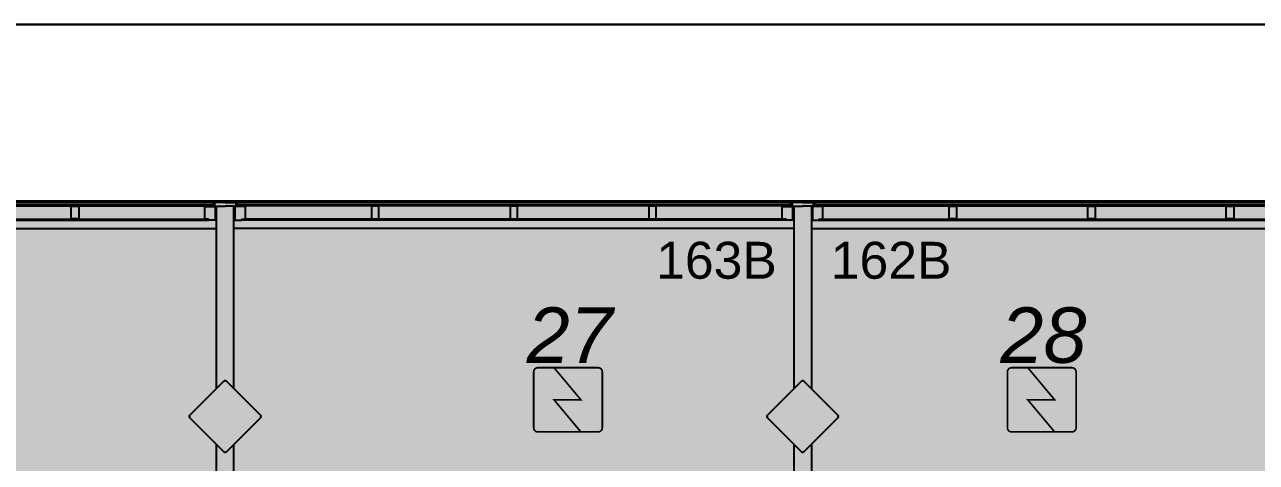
# Model space of a CAD drawing. Header units: metres. Extents: x -331 to 2982, y 362 to 2539.
# Drawn here: x 819.45 to 832.78, y 1634.92 to 1639.66 of the extents above; entities that cross this region are included whole.
import ezdxf

# ---------------------------------------------------------------- set-up
doc = ezdxf.new("R2010")
doc.units = ezdxf.units.M
doc.layers.get('0').update_dxf_attribs({"color": 251})
doc.layers.add('_salas', color=251, linetype='Continuous', plot=False)
for name, color, linetype in [('ALV', 251, 'Continuous'), ('CX', 251, 'Continuous'), ('DET. FUMAÇA', 1, 'Continuous'), ('Detector_antigo', 84, 'Continuous'), ('Est', 251, 'Continuous'), ('Texto_Salas', 251, 'Continuous'), ('vid', 251, 'Continuous')]:
    doc.layers.add(name, color=color, linetype=linetype)
doc.layers.add('Botoeira_antiga', color=74, linetype='Continuous', lineweight=30)
doc.styles.add('X3G_ENTITY_1416BAE9', font='arial.ttf', dxfattribs={"height": 0.6})
doc.styles.add('X3G_ENTITY_14227ACF', font='arial.ttf', dxfattribs={"height": 0.4})
doc.styles.add('X3G_ENTITY_14227B14', font='arial.ttf', dxfattribs={"height": 0.4})

# ---------------------------------------------------------------- blocks, each defined once
blk = doc.blocks.new('Detector de fumaça')
at = {"layer": 'DET. FUMAÇA', "linetype": 'Continuous', "lineweight": 15, "const_width": 0.0187}
blk.add_lwpolyline([(774.599, 539.816), (775.249, 539.816, -0.414214), (775.296, 539.769), (775.296, 539.167, -0.414214), (775.249, 539.12), (774.599, 539.12, -0.414214), (774.553, 539.167), (774.553, 539.769, -0.414214)], format="xyb", close=True, dxfattribs=at)
blk.add_lwpolyline([(774.773, 539.816), (775.064, 539.468), (774.773, 539.468), (775.064, 539.12)], dxfattribs=at)

msp = doc.modelspace()

# ---------------------------------------------------------------- hatches: boundary and pattern name
at = {"layer": '_salas', "transparency": 33554559}
h = msp.add_hatch(color=256, dxfattribs=at)
h.dxf.hatch_style = 1
h.paths.add_polyline_path([(870.379, 1637.729), (851.629, 1637.729), (851.629, 1639.284), (851.299, 1639.284), (851.299, 1637.729), (840.564, 1637.729), (840.564, 1639.284), (840.234, 1639.284), (840.234, 1637.729), (765.239, 1637.729), (765.239, 1626.38), (765.429, 1626.38), (765.429, 1626.577), (765.615, 1626.764), (769.35, 1626.765), (769.383, 1626.773), (769.434, 1626.814), (770.192, 1627.57), (770.205, 1627.583), (770.229, 1627.574), (771.624, 1627.574), (773.019, 1627.574), (773.043, 1627.583), (773.056, 1627.57), (773.814, 1626.814), (773.866, 1626.773), (773.898, 1626.765), (777.527, 1626.765), (777.867, 1626.425), (777.881, 1626.425), (778.221, 1626.765), (781.85, 1626.765), (781.882, 1626.773), (781.934, 1626.814), (782.692, 1627.57), (782.705, 1627.583), (782.729, 1627.574), (784.124, 1627.574), (785.519, 1627.574), (785.543, 1627.583), (785.556, 1627.57), (786.314, 1626.814), (786.365, 1626.773), (786.398, 1626.765), (790.027, 1626.765), (790.367, 1626.425), (790.374, 1626.432), (790.721, 1626.765), (794.35, 1626.765), (794.382, 1626.773), (794.434, 1626.814), (795.191, 1627.57), (795.205, 1627.583), (795.229, 1627.574), (796.624, 1627.574), (798.019, 1627.574), (798.043, 1627.583), (798.056, 1627.57), (798.814, 1626.814), (798.865, 1626.773), (798.898, 1626.765), (802.527, 1626.765), (802.867, 1626.425), (802.874, 1626.432), (803.221, 1626.765), (806.85, 1626.765), (806.882, 1626.773), (806.934, 1626.814), (807.691, 1627.57), (807.705, 1627.583), (807.729, 1627.574), (809.124, 1627.574), (810.519, 1627.574), (810.543, 1627.583), (810.556, 1627.57), (811.314, 1626.814), (811.365, 1626.773), (811.398, 1626.765), (815.027, 1626.765), (815.367, 1626.425), (815.374, 1626.432), (815.721, 1626.765), (819.35, 1626.765), (819.382, 1626.773), (819.434, 1626.814), (820.191, 1627.57), (820.204, 1627.583), (820.229, 1627.574), (821.624, 1627.574), (823.019, 1627.574), (823.043, 1627.583), (823.056, 1627.57), (823.814, 1626.814), (823.865, 1626.773), (823.898, 1626.765), (827.528, 1626.765), (827.867, 1626.425), (827.874, 1626.432), (828.221, 1626.765), (831.85, 1626.765), (831.883, 1626.773), (831.935, 1626.814), (832.692, 1627.57), (832.705, 1627.583), (832.729, 1627.574), (834.124, 1627.574), (835.519, 1627.574), (835.544, 1627.583), (835.557, 1627.57), (836.314, 1626.814), (836.366, 1626.773), (836.398, 1626.765), (840.042, 1626.765), (840.374, 1626.432), (840.756, 1626.814), (840.474, 1627.096), (840.474, 1628.054), (841.234, 1628.054), (841.234, 1629.894), (849.608, 1629.894), (849.608, 1626.814), (849.748, 1626.814), (849.748, 1627.574), (851.494, 1627.574), (852.889, 1627.574), (852.913, 1627.583), (852.926, 1627.57), (853.684, 1626.814), (853.736, 1626.773), (853.768, 1626.765), (857.397, 1626.765), (857.737, 1626.425), (857.744, 1626.432), (858.091, 1626.765), (861.72, 1626.765), (861.752, 1626.773), (861.804, 1626.814), (862.562, 1627.57), (862.575, 1627.583), (862.599, 1627.574), (863.994, 1627.574), (865.389, 1627.574), (865.413, 1627.583), (865.426, 1627.57), (866.184, 1626.814), (866.235, 1626.773), (866.268, 1626.765), (870.003, 1626.764), (870.189, 1626.577), (870.189, 1626.38), (870.379, 1626.38), (870.379, 1626.38)])
h = msp.add_hatch(color=256, dxfattribs=at)
h.dxf.hatch_style = 1
h.paths.add_polyline_path([(870.399, 1637.749), (851.649, 1637.749), (851.649, 1639.304), (851.319, 1639.304), (851.319, 1637.749), (840.584, 1637.749), (840.584, 1639.304), (840.254, 1639.304), (840.254, 1637.749), (765.259, 1637.749), (765.259, 1626.4), (765.449, 1626.4), (765.449, 1626.597), (765.635, 1626.784), (769.37, 1626.785), (769.403, 1626.793), (769.454, 1626.834), (770.212, 1627.59), (770.225, 1627.603), (770.249, 1627.594), (771.644, 1627.594), (773.039, 1627.594), (773.063, 1627.603), (773.076, 1627.59), (773.834, 1626.834), (773.886, 1626.793), (773.918, 1626.785), (777.547, 1626.785), (777.887, 1626.445), (777.894, 1626.452), (778.241, 1626.785), (781.87, 1626.785), (781.902, 1626.793), (781.954, 1626.834), (782.712, 1627.59), (782.725, 1627.603), (782.749, 1627.594), (784.144, 1627.594), (785.539, 1627.594), (785.563, 1627.603), (785.576, 1627.59), (786.334, 1626.834), (786.385, 1626.793), (786.418, 1626.785), (790.047, 1626.785), (790.387, 1626.445), (790.394, 1626.452), (790.741, 1626.785), (794.37, 1626.785), (794.402, 1626.793), (794.454, 1626.834), (795.211, 1627.59), (795.225, 1627.603), (795.249, 1627.594), (796.644, 1627.594), (798.039, 1627.594), (798.063, 1627.603), (798.076, 1627.59), (798.834, 1626.834), (798.885, 1626.793), (798.918, 1626.785), (802.547, 1626.785), (802.887, 1626.445), (802.894, 1626.452), (803.241, 1626.785), (806.87, 1626.785), (806.902, 1626.793), (806.954, 1626.834), (807.711, 1627.59), (807.725, 1627.603), (807.749, 1627.594), (809.144, 1627.594), (810.539, 1627.594), (810.563, 1627.603), (810.576, 1627.59), (811.334, 1626.834), (811.385, 1626.793), (811.418, 1626.785), (815.047, 1626.785), (815.387, 1626.445), (815.394, 1626.452), (815.741, 1626.785), (819.37, 1626.785), (819.402, 1626.793), (819.454, 1626.834), (820.211, 1627.59), (820.224, 1627.603), (820.249, 1627.594), (821.644, 1627.594), (823.039, 1627.594), (823.063, 1627.603), (823.076, 1627.59), (823.834, 1626.834), (823.885, 1626.793), (823.918, 1626.785), (827.548, 1626.785), (827.887, 1626.445), (827.894, 1626.452), (828.241, 1626.785), (831.87, 1626.785), (831.903, 1626.793), (831.955, 1626.834), (832.712, 1627.59), (832.725, 1627.603), (832.749, 1627.594), (834.144, 1627.594), (835.539, 1627.594), (835.564, 1627.603), (835.577, 1627.59), (836.334, 1626.834), (836.386, 1626.793), (836.418, 1626.785), (840.062, 1626.785), (840.394, 1626.452), (840.776, 1626.834), (840.494, 1627.116), (840.494, 1628.074), (841.254, 1628.074), (841.254, 1629.914), (849.628, 1629.914), (849.628, 1626.834), (849.768, 1626.834), (849.768, 1627.594), (851.514, 1627.594), (852.909, 1627.594), (852.933, 1627.603), (852.946, 1627.59), (853.704, 1626.834), (853.756, 1626.793), (853.788, 1626.785), (857.417, 1626.785), (857.757, 1626.445), (857.764, 1626.452), (858.111, 1626.785), (861.74, 1626.785), (861.772, 1626.793), (861.824, 1626.834), (862.582, 1627.59), (862.595, 1627.603), (862.619, 1627.594), (864.014, 1627.594), (865.409, 1627.594), (865.433, 1627.603), (865.446, 1627.59), (866.204, 1626.834), (866.255, 1626.793), (866.288, 1626.785), (870.023, 1626.784), (870.209, 1626.597), (870.209, 1626.4), (870.399, 1626.4), (870.399, 1626.4)])

# ---------------------------------------------------------------- linework, layer by layer
at = {"color": 251, "true_color": 0x606060}
msp.add_lwpolyline([(765.259, 1637.749), (840.254, 1637.749), (840.254, 1639.304), (840.584, 1639.304), (840.584, 1637.749), (851.319, 1637.749)], dxfattribs=at)
at = {"layer": 'ALV'}
for p, q in [((827.779, 1637.689), (827.779, 1635.715)), ((827.969, 1637.689), (827.969, 1635.715)), ((827.779, 1635.113), (827.779, 1627.115)), ((827.969, 1635.113), (827.969, 1627.115))]:
    msp.add_line(p, q, dxfattribs=at)
for points in [[(821.529, 1635.715), (821.529, 1637.689), (821.624, 1637.689)], [(821.719, 1635.715), (821.719, 1637.689), (821.624, 1637.689)], [(821.529, 1634.724), (821.529, 1635.113)], [(821.719, 1634.724), (821.719, 1635.113)]]:
    msp.add_lwpolyline(points, dxfattribs=at)
at = {"layer": 'Botoeira_antiga'}
msp.add_lwpolyline([(873.426, 1619.615), (873.438, 1638.755, 0.414214), (872.538, 1639.655), (763.393, 1639.655, 0.414214), (762.493, 1638.755), (762.48, 1619.615, 0.414214), (763.38, 1618.715), (872.526, 1618.715, 0.414214)], format="xyb", close=True, dxfattribs=at)
at = {"layer": 'CX', "color": 251, "true_color": 0x606060}
for p, q in [((821.509, 1637.729), (815.489, 1637.729)), ((821.739, 1637.729), (827.759, 1637.729)), ((834.009, 1637.729), (827.989, 1637.729)), ((815.469, 1637.449), (821.529, 1637.449)), ((827.779, 1637.449), (821.719, 1637.449)), ((827.969, 1637.449), (834.029, 1637.449))]:
    msp.add_line(p, q, dxfattribs=at)
at = {"layer": 'CX', "linetype": 'ByBlock', "ltscale": 0.1}
for p, q in [((821.624, 1637.729), (821.509, 1637.729)), ((821.509, 1637.729), (821.509, 1637.689)), ((821.624, 1637.729), (821.739, 1637.729)), ((821.739, 1637.729), (821.739, 1637.689)), ((827.874, 1637.729), (827.759, 1637.729)), ((827.759, 1637.729), (827.759, 1637.689)), ((827.874, 1637.729), (827.989, 1637.729)), ((827.989, 1637.729), (827.989, 1637.689)), ((821.509, 1637.714), (821.489, 1637.714)), ((821.489, 1637.714), (821.489, 1637.688)), ((821.509, 1637.689), (821.624, 1637.689)), ((821.739, 1637.689), (821.624, 1637.689)), ((821.739, 1637.714), (821.759, 1637.714)), ((821.759, 1637.714), (821.759, 1637.688)), ((827.759, 1637.714), (827.739, 1637.714)), ((827.739, 1637.714), (827.739, 1637.688)), ((827.759, 1637.689), (827.874, 1637.689)), ((827.989, 1637.689), (827.874, 1637.689)), ((827.989, 1637.714), (828.009, 1637.714)), ((828.009, 1637.714), (828.009, 1637.688))]:
    msp.add_line(p, q, dxfattribs=at)
at = {"layer": 'CX'}
for p, q in [((821.519, 1637.685), (821.519, 1637.539)), ((821.519, 1637.539), (821.519, 1637.685)), ((821.729, 1637.685), (821.729, 1637.539)), ((821.729, 1637.539), (821.729, 1637.685)), ((827.769, 1637.539), (827.769, 1637.685)), ((827.769, 1637.685), (827.769, 1637.539)), ((827.979, 1637.539), (827.979, 1637.685)), ((827.979, 1637.685), (827.979, 1637.539))]:
    msp.add_line(p, q, dxfattribs=at)
for points in [[(819.959, 1637.689), (820.039, 1637.689), (820.039, 1637.555), (819.959, 1637.555)], [(821.404, 1637.688), (821.483, 1637.688), (821.519, 1637.688), (821.519, 1637.539), (821.489, 1637.539), (821.489, 1637.54), (821.444, 1637.54), (821.444, 1637.55), (821.404, 1637.55)], [(821.844, 1637.688), (821.765, 1637.688), (821.729, 1637.688), (821.729, 1637.539), (821.759, 1637.539), (821.759, 1637.54), (821.804, 1637.54), (821.804, 1637.55), (821.844, 1637.55)], [(823.289, 1637.689), (823.209, 1637.689), (823.209, 1637.555), (823.289, 1637.555)], [(824.789, 1637.689), (824.709, 1637.689), (824.709, 1637.555), (824.789, 1637.555)], [(826.289, 1637.689), (826.209, 1637.689), (826.209, 1637.555), (826.289, 1637.555)], [(827.654, 1637.688), (827.733, 1637.688), (827.769, 1637.688), (827.769, 1637.539), (827.739, 1637.539), (827.739, 1637.54), (827.694, 1637.54), (827.694, 1637.55), (827.654, 1637.55)], [(828.094, 1637.688), (828.015, 1637.688), (827.979, 1637.688), (827.979, 1637.539), (828.009, 1637.539), (828.009, 1637.54), (828.054, 1637.54), (828.054, 1637.55), (828.094, 1637.55)], [(829.459, 1637.689), (829.539, 1637.689), (829.539, 1637.555), (829.459, 1637.555)], [(830.959, 1637.689), (831.039, 1637.689), (831.039, 1637.555), (830.959, 1637.555)], [(832.459, 1637.689), (832.539, 1637.689), (832.539, 1637.555), (832.459, 1637.555)]]:
    msp.add_lwpolyline(points, close=True, dxfattribs=at)
at = {"layer": 'Est'}
for points in [[(821.624, 1635.032), (821.624, 1635.032), (821.617, 1635.025), (821.235, 1635.407), (821.242, 1635.414), (821.235, 1635.421), (821.617, 1635.803), (821.624, 1635.796), (821.624, 1635.796)], [(821.624, 1635.032), (821.624, 1635.032), (821.631, 1635.025), (822.013, 1635.407), (822.006, 1635.414), (822.013, 1635.421), (821.631, 1635.803), (821.624, 1635.796), (821.624, 1635.796)], [(827.874, 1635.032), (827.874, 1635.032), (827.867, 1635.025), (827.485, 1635.407), (827.492, 1635.414), (827.485, 1635.421), (827.867, 1635.803), (827.874, 1635.796), (827.874, 1635.796)], [(827.874, 1635.032), (827.874, 1635.032), (827.881, 1635.025), (828.263, 1635.407), (828.256, 1635.414), (828.263, 1635.421), (827.881, 1635.803), (827.874, 1635.796), (827.874, 1635.796)]]:
    msp.add_lwpolyline(points, dxfattribs=at)
at = {"layer": 'vid'}
for p, q in [((815.554, 1637.54), (821.444, 1637.54)), ((815.594, 1637.55), (821.404, 1637.55)), ((827.694, 1637.54), (821.804, 1637.54)), ((827.654, 1637.55), (821.844, 1637.55)), ((828.054, 1637.54), (833.944, 1637.54)), ((828.094, 1637.55), (833.904, 1637.55))]:
    msp.add_line(p, q, dxfattribs=at)
for points in [[(815.509, 1637.694), (821.489, 1637.694), (821.489, 1637.704), (815.509, 1637.704)], [(827.739, 1637.694), (821.759, 1637.694), (821.759, 1637.704), (827.739, 1637.704)], [(828.009, 1637.694), (833.989, 1637.694), (833.989, 1637.704), (828.009, 1637.704)]]:
    msp.add_lwpolyline(points, dxfattribs=at)

# ---------------------------------------------------------------- block references
at = {"layer": 'DET. FUMAÇA', "linetype": 'Continuous', "lineweight": 0}
for p in [(50.41, 1096.127), (55.537, 1096.127)]:
    msp.add_blockref('Detector de fumaça', p, dxfattribs=at)

# ---------------------------------------------------------------- texts
at = {"layer": 'Detector_antigo', "linetype": 'Continuous', "lineweight": 0, "char_height": 0.6, "attachment_point": 1, "style": 'X3G_ENTITY_1416BAE9'}
for s, insert in [('{\\fArial|b0|i1|c0|p34;27}', (824.887, 1636.595)), ('{\\fArial|b0|i1|c0|p34;28}', (830.014, 1636.595))]:
    msp.add_mtext_dynamic_manual_height_columns(s, width=13.3188, gutter_width=2.5, heights=[0], dxfattribs=dict(at, insert=insert))
at = {"layer": 'Texto_Salas', "color": 251}
for s, style, p in [('163B', 'X3G_ENTITY_14227ACF', (826.289, 1636.905)), ('162B', 'X3G_ENTITY_14227B14', (828.179, 1636.905))]:
    msp.add_text(s, height=0.4, dxfattribs=dict(at, style=style)).set_placement(p)

doc.saveas('drawing.dxf')
